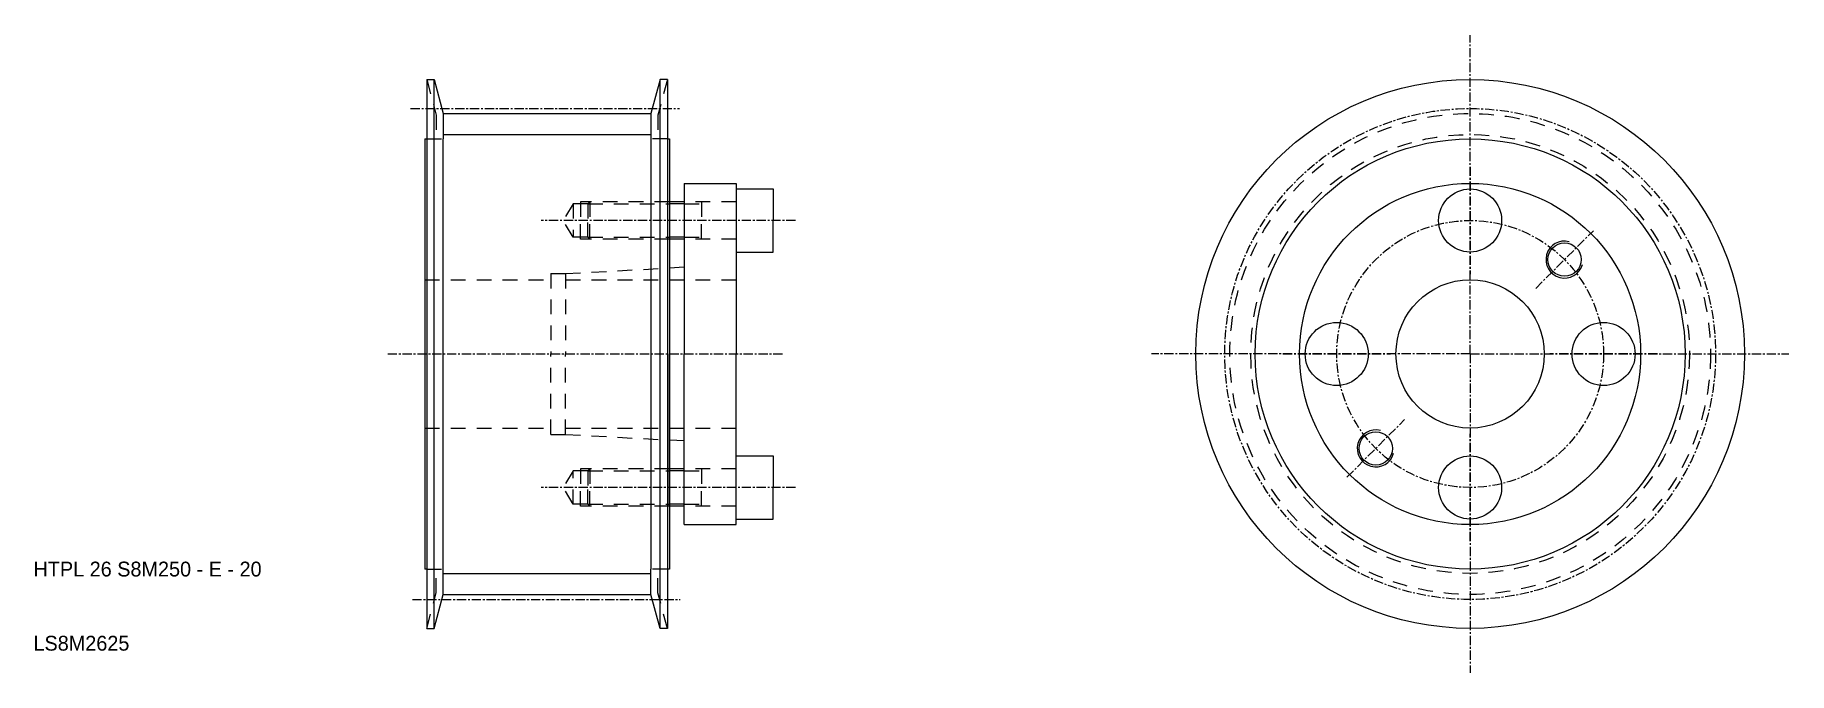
# Model space of a CAD drawing. Extents: x -39 to 197, y 89 to 175.
import ezdxf

# ---------------------------------------------------------------- set-up
doc = ezdxf.new("R2010")
doc.units = 0
doc.linetypes.add('CENTER', pattern=[2, 1.25, -0.25, 0.25, -0.25])
doc.linetypes.add('DASHED', pattern=[3.5, 2, -1.5])
doc.layers.get('0').update_dxf_attribs({"linetype": 'CONTINUOUS'})
doc.layers.add('CENTER', color=1, linetype='CENTER')

msp = doc.modelspace()

# ---------------------------------------------------------------- linework, layer by layer
at = {"color": 3, "linetype": 'DASHED'}
for p, q in [((13.76, 168.98), (15.04, 164.19)), ((46.22, 168.98), (44.93, 164.19)), ((15.04, 164.19), (15.04, 160.98)), ((44.93, 164.19), (44.93, 160.98)), ((13.76, 160.98), (15.99, 160.98)), ((46.22, 160.98), (43.99, 160.98)), ((33.49, 152.23), (32.19, 149.98)), ((33.49, 152.23), (33.49, 147.73)), ((35.49, 152.23), (33.49, 152.23)), ((34.49, 152.48), (34.49, 149.98)), ((35.74, 152.48), (34.49, 152.48)), ((35.74, 152.48), (35.49, 152.23)), ((35.49, 152.23), (46.49, 152.23)), ((35.49, 152.23), (35.49, 149.98)), ((46.49, 152.48), (35.74, 152.48)), ((35.74, 152.48), (35.74, 149.98)), ((55.49, 152.48), (48.49, 152.48)), ((48.49, 152.23), (50.82, 152.23)), ((50.82, 152.48), (50.82, 149.98)), ((33.49, 147.73), (32.19, 149.98)), ((34.49, 147.48), (34.49, 149.98)), ((35.49, 147.73), (35.49, 149.98)), ((35.74, 147.48), (35.74, 149.98)), ((50.82, 147.48), (50.82, 149.98)), ((35.49, 147.73), (33.49, 147.73)), ((35.74, 147.48), (34.49, 147.48)), ((35.49, 147.73), (46.49, 147.73)), ((35.74, 147.48), (35.49, 147.73)), ((46.49, 147.48), (35.74, 147.48)), ((48.49, 147.73), (50.82, 147.73)), ((55.49, 147.48), (48.49, 147.48)), ((13.49, 141.98), (30.49, 141.98)), ((30.49, 142.83), (30.49, 131.98)), ((30.49, 142.83), (32.49, 142.83)), ((32.49, 142.83), (46.49, 143.57)), ((32.49, 142.83), (32.49, 131.98)), ((32.49, 141.98), (55.49, 141.98)), ((30.49, 121.13), (30.49, 131.98)), ((32.49, 121.13), (32.49, 131.98)), ((13.49, 121.98), (30.49, 121.98)), ((30.49, 121.13), (32.49, 121.13)), ((32.49, 121.98), (55.49, 121.98)), ((32.49, 121.13), (46.49, 120.38)), ((33.49, 116.23), (32.19, 113.98)), ((33.49, 111.73), (33.49, 116.23)), ((35.49, 116.23), (33.49, 116.23)), ((34.49, 116.48), (34.49, 113.98)), ((35.74, 116.48), (34.49, 116.48)), ((35.74, 116.48), (35.49, 116.23)), ((35.49, 116.23), (46.49, 116.23)), ((35.49, 116.23), (35.49, 113.98)), ((46.49, 116.48), (35.74, 116.48)), ((35.74, 116.48), (35.74, 113.98)), ((55.49, 116.48), (48.49, 116.48)), ((48.49, 116.23), (50.82, 116.23)), ((50.82, 116.48), (50.82, 113.98)), ((33.49, 111.73), (32.19, 113.98)), ((34.49, 111.48), (34.49, 113.98)), ((35.49, 111.73), (35.49, 113.98)), ((35.74, 111.48), (35.74, 113.98)), ((50.82, 111.48), (50.82, 113.98)), ((35.49, 111.73), (33.49, 111.73)), ((35.74, 111.48), (34.49, 111.48)), ((35.49, 111.73), (46.49, 111.73)), ((35.74, 111.48), (35.49, 111.73)), ((46.49, 111.48), (35.74, 111.48)), ((48.49, 111.73), (50.82, 111.73)), ((55.49, 111.48), (48.49, 111.48)), ((13.76, 102.98), (15.99, 102.98)), ((15.04, 99.77), (15.04, 102.98)), ((46.22, 102.98), (43.99, 102.98)), ((44.93, 99.77), (44.93, 102.98)), ((13.76, 94.98), (15.04, 99.77)), ((46.22, 94.98), (44.93, 99.77))]:
    msp.add_line(p, q, dxfattribs=at)
at = {"color": 7, "linetype": 'CONTINUOUS'}
for p, q in [((13.76, 168.98), (14.76, 168.98)), ((13.76, 168.98), (13.76, 94.98)), ((14.76, 168.98), (15.99, 164.4)), ((14.76, 94.98), (14.76, 168.98)), ((45.22, 168.98), (43.99, 164.4)), ((46.22, 168.98), (45.22, 168.98)), ((45.22, 94.98), (45.22, 168.98)), ((46.22, 168.98), (46.22, 94.98)), ((15.99, 164.4), (43.99, 164.4)), ((15.99, 164.4), (15.99, 160.98)), ((43.99, 164.4), (43.99, 160.98)), ((13.49, 160.98), (13.49, 102.98)), ((13.49, 160.98), (13.76, 160.98)), ((15.99, 102.98), (15.99, 160.98)), ((43.99, 160.98), (43.99, 102.98)), ((46.22, 160.98), (46.49, 160.98)), ((46.49, 160.98), (46.49, 102.98)), ((48.49, 154.98), (55.49, 154.98)), ((48.49, 154.98), (48.49, 152.48)), ((55.49, 154.98), (55.49, 154.23)), ((55.49, 154.23), (55.49, 145.73)), ((55.49, 154.23), (60.49, 154.23)), ((60.49, 154.23), (60.49, 149.98)), ((48.49, 152.48), (46.49, 152.48)), ((60.49, 145.73), (60.49, 149.98)), ((46.49, 147.48), (46.49, 143.57)), ((48.49, 147.48), (46.49, 147.48)), ((48.49, 147.48), (48.49, 143.68)), ((55.49, 145.73), (55.49, 131.98)), ((55.49, 145.73), (60.49, 145.73)), ((48.49, 143.68), (46.49, 143.57)), ((46.49, 143.57), (46.49, 131.98)), ((48.49, 143.68), (48.49, 131.98)), ((46.49, 131.98), (46.49, 131.98)), ((46.49, 120.38), (46.49, 131.98)), ((48.49, 120.28), (48.49, 131.98)), ((55.49, 118.23), (55.49, 131.98)), ((46.49, 116.48), (46.49, 120.38)), ((48.49, 120.28), (46.49, 120.38)), ((48.49, 116.48), (48.49, 120.28)), ((48.49, 116.48), (46.49, 116.48)), ((55.49, 109.73), (55.49, 118.23)), ((55.49, 118.23), (60.49, 118.23)), ((60.49, 118.23), (60.49, 113.98)), ((60.49, 109.73), (60.49, 113.98)), ((48.49, 111.48), (46.49, 111.48)), ((48.49, 108.98), (48.49, 111.48)), ((48.49, 108.98), (55.49, 108.98)), ((55.49, 109.73), (60.49, 109.73)), ((55.49, 108.98), (55.49, 109.73)), ((13.76, 102.98), (13.49, 102.98)), ((15.99, 99.56), (15.99, 102.98)), ((43.99, 99.56), (43.99, 102.98)), ((46.49, 102.98), (46.22, 102.98)), ((14.76, 94.98), (15.99, 99.56)), ((15.99, 99.56), (43.99, 99.56)), ((45.22, 94.98), (43.99, 99.56)), ((13.76, 94.98), (14.76, 94.98)), ((46.22, 94.98), (45.22, 94.98))]:
    msp.add_line(p, q, dxfattribs=at)
at = {"color": 3, "linetype": 'CONTINUOUS'}
for p, q in [((15.99, 161.57), (43.99, 161.57)), ((15.99, 102.39), (43.99, 102.39))]:
    msp.add_line(p, q, dxfattribs=at)
for p, q in [((46.49, 152.48), (46.49, 147.48)), ((48.49, 152.48), (48.49, 147.48)), ((46.49, 146.48), (46.49, 146.48)), ((46.49, 111.48), (46.49, 116.48)), ((48.49, 111.48), (48.49, 116.48))]:
    msp.add_line(p, q)
at = {"color": 3}
for p, q in [((48.49, 152.23), (46.49, 152.23)), ((48.49, 147.73), (46.49, 147.73)), ((48.49, 116.23), (46.49, 116.23)), ((48.49, 111.73), (46.49, 111.73))]:
    msp.add_line(p, q, dxfattribs=at)
at = {"color": 7, "linetype": 'CONTINUOUS'}
for centre, radius in [((154.49, 131.98), 37), ((154.49, 131.98), 29), ((154.49, 131.98), 23), ((154.49, 131.98), 23), ((154.49, 149.98), 4.25), ((167.22, 144.71), 2.25), ((154.49, 131.98), 10), ((136.49, 131.98), 4.25), ((172.49, 131.98), 4.25), ((154.49, 113.98), 4.25)]:
    msp.add_circle(centre, radius, dxfattribs=at)
at = {"color": 3, "linetype": 'DASHED'}
for radius in [32.42, 29.59]:
    msp.add_circle((154.49, 131.98), radius, dxfattribs=at)
msp.add_circle((141.76, 119.25), 2.25)
at = {"color": 3, "linetype": 'CONTINUOUS'}
for centre in [(167.22, 144.71), (141.76, 119.25)]:
    msp.add_arc(centre, 2.5, 75, 345, dxfattribs=at)
at = {"layer": 'CENTER', "color": 1, "linetype": 'CENTER'}
for p, q in [((154.49, 131.98), (154.49, 174.98)), ((11.58, 165.08), (47.86, 165.08)), ((154.49, 157.23), (154.49, 142.73)), ((63.49, 149.98), (29.19, 149.98)), ((163.33, 140.82), (171.11, 148.6)), ((8.49, 131.98), (61.72, 131.98)), ((154.49, 131.98), (111.49, 131.98)), ((129.24, 131.98), (143.74, 131.98)), ((154.49, 131.98), (197.49, 131.98)), ((154.49, 131.98), (154.49, 88.98)), ((179.74, 131.98), (165.24, 131.98)), ((137.87, 115.36), (145.65, 123.14)), ((154.49, 106.73), (154.49, 121.23)), ((63.49, 113.98), (29.19, 113.98)), ((11.82, 98.87), (47.93, 98.87))]:
    msp.add_line(p, q, dxfattribs=at)
for radius in [33.1, 18]:
    msp.add_circle((154.49, 131.98), radius, dxfattribs=at)

# ---------------------------------------------------------------- texts
at = {"color": 7, "linetype": 'CONTINUOUS'}
for s, p in [('HTPL 26 S8M250 - E - 20', (-39.29, 101.98)), ('LS8M2625', (-39.29, 91.98))]:
    msp.add_text(s, height=2, dxfattribs=at).set_placement(p)

doc.saveas('drawing.dxf')
